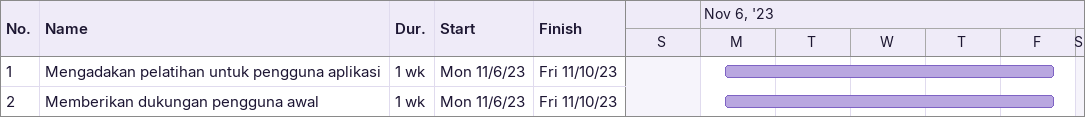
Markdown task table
| ID | Task | Duration | Start | Finish |
|---|---|---|---|---|
| 1 | Mengadakan pelatihan untuk pengguna aplikasi | 1w | 2023-11-06 | 2023-11-10 |
| 2 | Memberikan dukungan pengguna awal | 1w | 2023-11-06 | 2023-11-10 |
